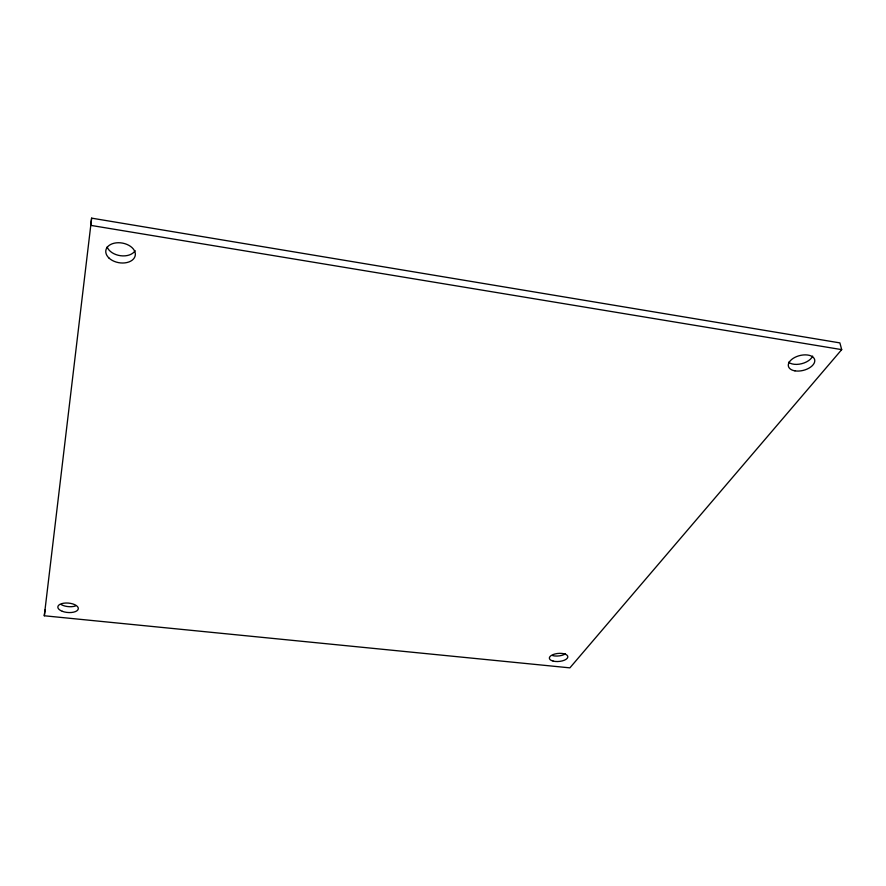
<?xml version="1.0" encoding="UTF-8"?>
<svg xmlns="http://www.w3.org/2000/svg" width="886" height="886" viewBox="0 0 886 886"><rect width="100%" height="100%" fill="white"/><g stroke="black" fill="none" stroke-linecap="round" stroke-linejoin="round"><path stroke-width="1.33" d="M44.3 615.77L91.635 218.144L839.884 342.893L841.7 349.627L569.886 667.856L44.3 615.77L45.064 609.922M91.635 218.144L90.671 225.354L841.7 349.627M75.465 605.98A10.244 4.74 5.1 0 1 61.112 604.529M135.115 250.672A14.852 9.99 10 0 1 120.562 255.722A14.852 9.99 10 0 1 107.128 246.961M565.434 653.835A9.225 4.065 -4.9 0 1 552.631 655.607M812.639 356.094A13.478 7.642 -14.4 0 1 801.73 363.692A13.478 7.642 -14.4 0 1 788.573 362.219M553.119 661.089A9.259 4.042 -4.9 0 0 567.771 657.268A9.259 4.042 -4.9 0 0 554.913 653.979A9.259 4.042 -4.9 0 0 553.119 661.089M794.93 370.846A13.534 7.62 -14.3 0 0 814.788 360.702A13.534 7.62 -14.3 0 0 794.897 357.368A13.534 7.62 -14.3 0 0 794.93 370.846M109.044 258.103A14.918 9.967 9.8 0 0 134.362 257.793A14.918 9.967 9.8 0 0 118.27 242.731A14.918 9.967 9.8 0 0 109.044 258.103M62.308 611.307A10.278 4.718 5 0 0 78.289 608.859A10.278 4.718 5 0 0 63.615 603.222A10.278 4.718 5 0 0 62.308 611.307"/></g></svg>
